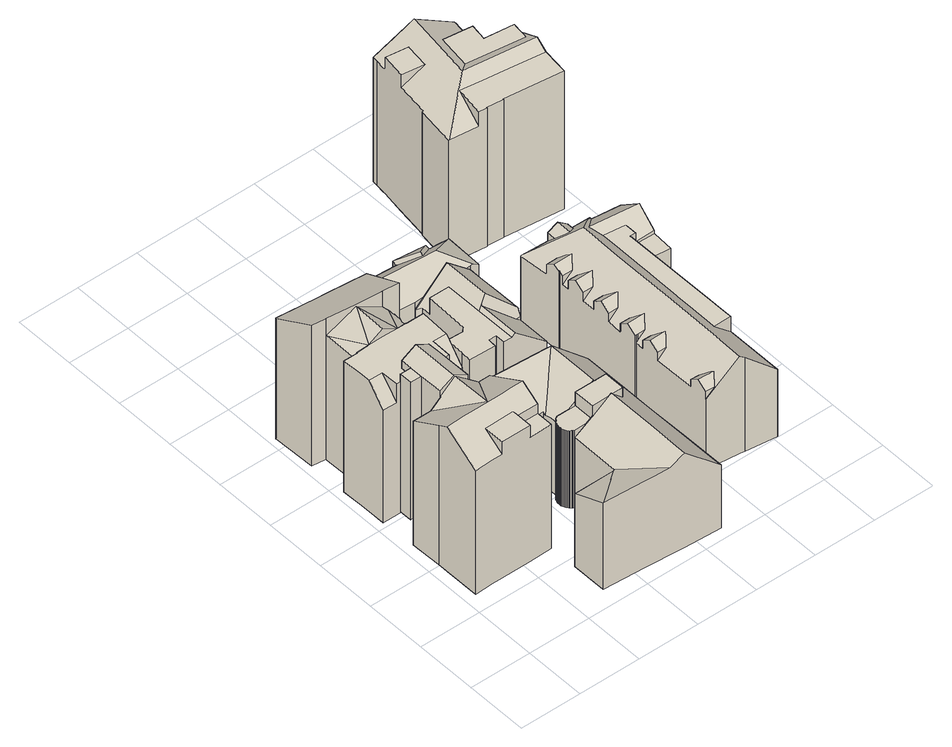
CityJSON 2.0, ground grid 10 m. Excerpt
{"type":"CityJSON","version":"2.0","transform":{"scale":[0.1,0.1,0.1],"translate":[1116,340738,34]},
"CityObjects":{
"building1":{"type":"Building","children":["building1-1","building1-2"]},
"building1-1":{"type":"BuildingPart","attributes":{"measuredHeight":25.2,"roofType":"PULTDACH","HoeheDach":"60","NiedrigsteTraufeDesGebaeudes":"55","Blattnummer":"102081","HoeheGrund":"35"},"parents":["building1"],"geometry":[{"type":"Solid","lod":"2","boundaries":[[[[0,1,2,3,4,5,6,7,8,9,10,11]],[[12,13,14,15,16]],[[17,18,19,20]],[[21,18,17]],[[22,19,18]],[[23,19,22]],[[23,24,25,26,27,19]],[[28,29,30,31,32,33,34,35,36,37,38,39,40,24,23]],[[41,42,43,44,45]],[[46,11,10,47]],[[47,10,9,48]],[[48,9,8,49]],[[49,8,7,50]],[[50,7,6,51]],[[51,6,5,52]],[[53,1,0,54]],[[54,0,11,46]],[[21,55,18]],[[23,56,28]],[[44,57,45]],[[58,59,60,61]],[[61,60,62,63]],[[63,62,64,65]],[[14,66,15]],[[67,26,25,68]],[[69,24,40,70]],[[70,40,39,71]],[[71,39,38,72]],[[72,38,37,73]],[[73,37,36,74]],[[74,36,35,75]],[[75,35,34,76]],[[76,34,33,77]],[[77,33,32,78]],[[78,32,31,79]],[[79,31,30,80]],[[80,30,29,81]],[[82,42,41,83]],[[84,85,86,87,88,55,21,17,20,2,1,53]],[[89,90,91,92,65,64,93,66,14,13,12]],[[51,52,94,67,68,69,70,71,72,73,74,75,76,77,78,79,80,81,95,96,97,98,99,82,83,100,58,61,63,65,92,91,90,89,101,102,103,104,87,86,85,84,53,54,46,47,48,49,50]],[[105,16,15,66,93,64,62,60,59,57,44,43,106,107,108,56,23,109,18,55,88,110,111]],[[102,101,89,12,16,105,111,103]],[[42,82,99,98,106,43]],[[24,69,68,25]],[[109,23,22,18]],[[58,100,83,41,45,57,59]],[[108,107,106,98,97,96]],[[96,95,81,29,28,56,108]],[[111,110,88,87,104,103]],[[19,27,4,3,2,20]],[[27,26,67,94,52,5,4]]]]}]},
"building1-2":{"type":"BuildingPart","attributes":{"measuredHeight":25.88,"roofType":"SATTELDACH","HoeheDach":"62","NiedrigsteTraufeDesGebaeudes":"58","Blattnummer":"102081","HoeheGrund":"36"},"parents":["building1"],"geometry":[{"type":"Solid","lod":"2","boundaries":[[[[112,113,114,115,116,117]],[[118,119,120,121,122,123]],[[112,124,125,113]],[[126,127,128,129,130]],[[131,132,133,134]],[[135,136,132,131]],[[137,138,139,140]],[[122,121,141]],[[142,118,123]],[[143,144,145,146]],[[129,147,141,130]],[[148,149,150,151]],[[152,153,154,155]],[[156,157,142,123,122,141,147,158,159,160,161,162,163,164]],[[136,164,163,162,161,160,159,158,150,149,124,112,117,133,132]],[[165,166,167,168,169,128,127,119,118,142,157,156]],[[168,167,166,165,170,135,131,134,171,172,173,174,175,152,155,176,137,140,177,143,146,178,179,180,148,151,181,182,169]],[[133,117,116,172,171,134]],[[183,138,137,176,155,154]],[[175,174,184,185,153,152]],[[173,172,116,115,186,184,174]],[[115,114,113,125,187,188,189,186]],[[190,187,125,179,178,146,145]],[[125,124,149,148,180,179]],[[147,129,128,169,182,181,151,150,158]],[[120,119,127,126,130,141,121]],[[139,191,144,143,177,140]],[[170,165,156,164,136,135]],[[192,189,188,187,190,145,144,191]],[[184,186,189,192,191,139,138]],[[153,185,184,138,183,154]]]]}]},
"building2":{"type":"Building","children":["building2-1","building2-2","building2-3"]},
"building2-1":{"type":"BuildingPart","attributes":{"measuredHeight":16,"roofType":"FLACHDACH","HoeheDach":"52","NiedrigsteTraufeDesGebaeudes":"52","Blattnummer":"102081","HoeheGrund":"36"},"parents":["building2"],"geometry":[{"type":"Solid","lod":"2","boundaries":[[[[193,194,195,196]],[[197,198,199,200]],[[200,199,194,193]],[[199,198,195,194]],[[198,197,196,195]],[[197,200,193,196]]]]}]},
"building2-2":{"type":"BuildingPart","attributes":{"measuredHeight":16.98,"roofType":"SATTELDACH","HoeheDach":"53","NiedrigsteTraufeDesGebaeudes":"47","Blattnummer":"102081","HoeheGrund":"36"},"parents":["building2"],"geometry":[{"type":"Solid","lod":"2","boundaries":[[[[201,202,203,204]],[[205,206,207,208]],[[208,207,209,210]],[[211,212,213,214]],[[214,213,206,205]],[[215,204,203,216]],[[217,201,204,215]],[[218,219,220,221]],[[222,223,224,225,226,227,228,229,230,231]],[[232,233,234,235,236,237,238,239,240,241,242,243]],[[244,245,246,247,237,236,248,249,250,251,201,217]],[[247,246,245,244,217,215,216,252,253,254,255,256,257,258,218,221,259,260,225,224,223,222,231,211,214,205,208,210,261,262,263,242,241,240,239,238,237]],[[264,265,220,219,266,267,248,236,235,234,233,232,243,268]],[[203,202,269,253,252,216]],[[270,268,243,242,263,262,271]],[[225,260,259,221,220,265,272,226]],[[254,253,269,273,274,255]],[[275,266,219,218,258,257]],[[274,276,275,257,256,255]],[[211,231,230,212]],[[277,271,262,261,210,209]],[[273,269,249,248,267,266,275,276,274]],[[228,227,226,272,265,264,268,270,229]],[[251,250,249,269,202,201]],[[230,229,270,271,277,209,207,206,213,212]]]]}]},
"building2-3":{"type":"BuildingPart","attributes":{"measuredHeight":13.85,"roofType":"FLACHDACH","HoeheDach":"50","NiedrigsteTraufeDesGebaeudes":"50","Blattnummer":"102081","HoeheGrund":"36"},"parents":["building2"],"geometry":[{"type":"Solid","lod":"2","boundaries":[[[[278,279,280,281]],[[279,282,283,280]],[[282,284,285,283]],[[284,286,287,285]],[[286,288,289,287]],[[288,290,291,289]],[[290,292,293,291]],[[292,294,295,293]],[[295,296,297,298,299,300,301,302,303,304,305,306,307,308,309,310,311,281,280,283,285,287,289,291,293]],[[292,290,288,286,284,282,279,278,312,313,314,315,316,317,318,319,320,321,322,323,324,325,326,327,294]],[[294,327,296,295]],[[327,326,297,296]],[[326,325,298,297]],[[325,324,299,298]],[[324,323,300,299]],[[323,322,301,300]],[[322,321,302,301]],[[321,320,303,302]],[[320,319,304,303]],[[319,318,305,304]],[[318,317,306,305]],[[317,316,307,306]],[[316,315,308,307]],[[315,314,309,308]],[[314,313,310,309]],[[313,312,311,310]],[[312,278,281,311]]]]}]},
"building3":{"type":"Building","children":["building3-1","building3-2"]},
"building3-1":{"type":"BuildingPart","attributes":{"measuredHeight":24.04,"roofType":"WALMDACH","HoeheDach":"59","NiedrigsteTraufeDesGebaeudes":"54","Blattnummer":"102081","HoeheGrund":"35"},"parents":["building3"],"geometry":[{"type":"Solid","lod":"2","boundaries":[[[[328,329,330,331,332,333,334,335,336,337,338,339,340]],[[332,341,342,333]],[[343,344,345,346,342]],[[341,347,348,343,342]],[[346,345,349,350,351,352,353,354,355]],[[356,340,339,83]],[[83,339,338,82]],[[82,338,337,357]],[[357,337,336,358]],[[359,335,334]],[[360,331,330,361]],[[361,330,329,362]],[[362,329,328,363]],[[363,328,340,356]],[[348,344,343]],[[364,354,353,365]],[[365,353,352,366]],[[367,350,349,368]],[[368,369,370,371,372,373,360,361,362,363,356,83,82,357,358,374,375,376,377,378,379,364,365,366,380,367]],[[373,372,371,347,341,332,331,360]],[[381,382,355,354,364,379,378,377]],[[345,344,348,347,371,370,369,368,349]],[[351,350,367,380,366,352]],[[376,375,383,384,381,377]],[[336,335,359,383,375,374,358]],[[384,383,359,334,333,342,346,355,382,381]]]]}]},
"building3-2":{"type":"BuildingPart","attributes":{"measuredHeight":23.74,"roofType":"WALMDACH","HoeheDach":"59","NiedrigsteTraufeDesGebaeudes":"55","Blattnummer":"102081","HoeheGrund":"35"},"parents":["building3"],"geometry":[{"type":"Solid","lod":"2","boundaries":[[[[385,386,387,388,389,390,391]],[[389,388,392,393,394,395,396,397,398,399,400,390]],[[396,401,402,403,397]],[[401,404,402]],[[395,404,401,396]],[[387,405,406,392,388]],[[407,386,385,408]],[[408,385,391,409]],[[410,400,399,411]],[[411,399,398,412]],[[413,394,393,414]],[[415,406,405,416]],[[417,407,408,409,418,410,411,412,419,420,421,422,423,413,414,424,415,416]],[[402,404,422,421,420,403]],[[392,406,415,424,414,393]],[[413,423,422,404,395,394]],[[398,397,403,420,419,412]],[[407,417,416,405,387,386]],[[391,390,400,410,418,409]]]]}]},
"building4":{"type":"Building","children":["building4-1","building4-2","building4-3"]},
"building4-1":{"type":"BuildingPart","attributes":{"measuredHeight":17.41,"roofType":"WALMDACH","HoeheDach":"52","NiedrigsteTraufeDesGebaeudes":"46","Blattnummer":"102081","HoeheGrund":"35"},"parents":["building4"],"geometry":[{"type":"Solid","lod":"2","boundaries":[[[[425,426,427,428,429]],[[430,431,432,433,434,435]],[[436,437,438,439,440,435,434]],[[441,442,443,444,445,446]],[[447,448,449,450,451]],[[427,426,452,453,454,432,431]],[[455,456,457,458,459]],[[460,461,462,463,464]],[[465,466,467,468,469,470]],[[471,472,473,474,475,476,477]],[[478,479,480,481,482,483,484,485,486,487,458,457,456,488,489,490,491,492,493,494,495,496,497,498,499,500,501,502,475,474,473,503,504,463,462,461,505,506,507,508,509,510,511,512,513,514,515,516,469,468,517,518,519,520,521,522,523,524,525,526]],[[524,523,522,527,528,529,530,448,447,451,531,532,533,534,535,536,525]],[[537,482,481,480,479,538]],[[539,540,541,542,543,484,483,482,537]],[[475,502,501,544,476]],[[498,497,496,545,546,547]],[[496,495,494,548,549,545]],[[491,490,489,550,551]],[[552,506,505,461,460,464]],[[553,508,507,506,552]],[[489,488,456,455,459,550]],[[554,513,512,511,555]],[[556,515,514,513,554]],[[534,533,557,558,535]],[[467,452,426,425,429,559,560,561,562,563,564,565,566,567,568,569,570,571,529,528,527,522,521,520,519,518,517,468]],[[532,531,451,450,449,557,533]],[[446,445,571,570,569]],[[568,572,439,438,441,446,569]],[[428,427,431,430,435,440,572,568,567,566,565,564,563,562,561,560,559,429]],[[478,538,479]],[[573,540,539,574]],[[575,504,471,477,576]],[[473,472,503]],[[503,472,471,504]],[[500,544,501]],[[498,547,499]],[[493,548,494]],[[491,551,492]],[[508,553,509]],[[510,555,511]],[[515,556,516]],[[535,558,536]],[[453,452,467,466]],[[442,441,438,437]],[[572,440,439]],[[477,476,544,500,499,547,546,545,549,548,493,492,551,550,459,458,487,541,540,573,577,578,579,580,581,582,583,584,585,586,587,576]],[[525,536,558,557,449,448,530,529,571,445,444,588,589,590,591,592,593,594,595,526]],[[596,597,598,599,600,601,470,469,516,556,554,555,510,509,553,552,464,463,504,575]],[[443,442,437,436,434,433,432,454,453,466,465,470,601,600,599,598,597,596,575,576,587,586,585,584,583,582,581,580,579,578,577,573,574,602,603,595,594,593,592,591,590,589,588,444]],[[603,602,574,539,537,538,478,526,595]],[[486,485,484,543,542,541,487]]]]}]},
"building4-2":{"type":"BuildingPart","attributes":{"measuredHeight":12.46,"roofType":"FLACHDACH","HoeheDach":"48","NiedrigsteTraufeDesGebaeudes":"48","Blattnummer":"102081","HoeheGrund":"35"},"parents":["building4"],"geometry":[{"type":"Solid","lod":"2","boundaries":[[[[604,605,606,607]],[[608,609,610,611]],[[611,610,605,604]],[[610,609,606,605]],[[609,608,607,606]],[[608,611,604,607]]]]}]},
"building4-3":{"type":"BuildingPart","attributes":{"measuredHeight":10.62,"roofType":"FLACHDACH","HoeheDach":"46","NiedrigsteTraufeDesGebaeudes":"46","Blattnummer":"102081","HoeheGrund":"36"},"parents":["building4"],"geometry":[{"type":"Solid","lod":"2","boundaries":[[[[612,613,614,615]],[[616,617,618,619]],[[619,618,613,612]],[[618,617,614,613]],[[617,616,615,614]],[[616,619,612,615]]]]}]},
"building5":{"type":"Building","attributes":{"measuredHeight":25.86,"roofType":"SATTELDACH","HoeheDach":"60","NiedrigsteTraufeDesGebaeudes":"56","Blattnummer":"102081","HoeheGrund":"34"},"geometry":[{"type":"Solid","lod":"2","boundaries":[[[[620,621,622,623,624,625,626,627,628,629,630,631,632,633,634,635,636,637]],[[633,632,638,639]],[[640,641,642,643,644,645,646,647,648,649]],[[650,651,652,653,654,625,624]],[[655,656,657,658,659,660,650,624]],[[660,661,662,663,664,665,651,650]],[[666,637,636,667]],[[667,636,635,668]],[[669,629,628,670]],[[670,628,627,671]],[[671,627,626,672]],[[631,638,632]],[[633,639,634]],[[673,644,643,674]],[[674,643,642,675]],[[675,642,641,676]],[[676,641,640,677]],[[678,654,653,679]],[[651,665,652]],[[635,634,639,638,631,630,629,669,680,681,682,668]],[[683,684,673,674,675,676,677,685,686,666,667,668,682,681,680,669,670,671,672,687,678,679,688,689,690,691]],[[686,685,677,640,649,692,620,637,666]],[[645,644,673,684,683,691,656,655]],[[659,658,657,663,662,661,660]],[[663,657,656,691,690,689,664]],[[689,688,679,653,652,665,664]],[[649,648,647,693,692]],[[625,654,678,687,672,626]],[[692,693,647,646,645,655,624,623,622,621,620]]]]}]}
},
"vertices":[
[5,440,264],[27,438,264],[27,437,265],[74,432,265],[115,429,265],[115,430,264],[143,427,264],[146,496,229],[82,502,229],[68,503,229],[3,509,229],[3,508,229],[6,299,214],[9,299,214],[29,299,213],[28,327,247],[6,327,247],[27,435,235],[49,378,247],[74,432,261],[27,437,235],[28,377,234],[73,378,261],[97,378,247],[118,420,236],[117,423,237],[116,426,237],[115,429,238],[113,378,238],[114,380,237],[115,383,237],[117,386,236],[118,389,235],[118,393,235],[119,396,235],[120,400,235],[120,403,234],[120,406,235],[120,410,235],[119,413,235],[119,417,235],[138,296,210],[139,327,245],[139,329,247],[117,329,247],[116,296,210],[3,508,13],[3,509,13],[68,503,13],[82,502,13],[146,496,13],[143,427,13],[115,430,13],[27,438,13],[5,440,13],[28,377,247],[113,378,247],[116,296,247],[100,296,13],[100,296,247],[99,317,247],[99,317,13],[53,317,247],[53,317,13],[53,299,247],[53,299,13],[29,299,247],[116,426,13],[117,423,13],[118,420,13],[119,417,13],[119,413,13],[120,410,13],[120,406,13],[120,403,13],[120,400,13],[119,396,13],[118,393,13],[118,389,13],[117,386,13],[115,383,13],[114,380,13],[139,327,13],[138,296,13],[27,437,13],[27,435,13],[28,377,13],[28,376,13],[28,376,247],[6,299,13],[9,299,13],[29,299,13],[35,299,13],[35,299,247],[115,429,13],[113,378,13],[112,377,13],[119,377,13],[141,377,13],[139,329,13],[116,296,13],[6,327,13],[6,346,13],[5,376,13],[27,376,13],[6,346,247],[141,377,247],[119,377,247],[112,377,247],[73,378,247],[27,376,247],[5,376,247],
[79,177,273],[78,241,273],[77,241,272],[54,241,251],[54,240,251],[37,240,237],[54,118,259],[102,118,259],[102,119,259],[102,146,259],[102,153,259],[54,152,259],[119,241,237],[100,241,254],[102,119,238],[102,118,238],[138,119,238],[138,146,238],[102,146,238],[7,240,16],[7,240,237],[10,240,237],[10,240,16],[8,191,16],[8,191,264],[53,299,16],[53,299,261],[53,317,261],[53,317,16],[102,146,255],[54,118,237],[99,317,16],[99,317,262],[100,296,262],[100,296,16],[138,146,255],[138,241,16],[138,241,237],[138,213,253],[138,213,16],[35,278,16],[35,278,261],[35,299,261],[35,299,16],[8,117,237],[38,118,237],[138,176,274],[120,176,274],[102,175,274],[79,175,274],[54,175,274],[38,175,274],[8,174,274],[8,117,16],[38,118,16],[54,118,16],[102,118,16],[138,119,16],[8,174,16],[37,240,16],[54,240,16],[54,241,16],[53,278,16],[37,278,16],[36,299,16],[77,317,16],[100,277,16],[100,241,16],[119,241,16],[138,176,16],[138,146,16],[36,299,261],[53,278,261],[37,278,261],[54,241,261],[100,241,262],[78,241,275],[77,241,275],[100,277,262],[77,317,275],[77,278,275],
[238,153,24],[238,188,24],[290,188,24],[290,155,24],[290,155,184],[290,188,184],[238,188,184],[238,153,184],
[139,16,172],[205,73,147],[141,73,147],[139,73,147],[137,280,17],[137,280,186],[179,278,186],[179,278,17],[192,277,186],[192,277,17],[138,213,17],[138,213,146],[138,241,163],[138,241,17],[139,73,17],[141,73,17],[139,16,17],[290,155,17],[290,155,167],[290,188,167],[290,188,17],[206,210,17],[206,209,17],[207,201,17],[207,188,17],[207,188,147],[207,201,147],[206,209,147],[206,210,147],[206,214,149],[206,214,17],[329,202,129],[329,147,129],[329,125,129],[330,76,129],[330,5,129],[330,5,17],[330,76,17],[329,125,17],[329,147,17],[329,202,17],[328,269,17],[328,269,129],[207,12,17],[221,11,17],[248,10,17],[270,8,17],[270,8,186],[248,10,172],[221,11,172],[207,12,172],[205,73,17],[207,74,17],[207,75,17],[207,153,17],[225,153,17],[238,153,17],[270,154,17],[269,188,17],[238,188,17],[206,276,17],[262,273,17],[269,272,17],[269,206,187],[269,188,186],[270,154,187],[270,75,187],[269,272,187],[207,74,147],[269,272,186],[262,273,186],[238,188,167],[207,75,147],[207,153,147],[238,153,167],[225,153,159],[206,276,186],
[198,180,160],[201,183,160],[201,183,22],[198,180,22],[202,185,160],[202,185,22],[203,186,160],[203,186,22],[205,187,160],[205,187,22],[207,188,160],[207,188,22],[238,188,160],[238,188,22],[238,153,160],[238,153,22],[207,153,160],[207,153,22],[205,154,22],[204,155,22],[202,156,22],[201,157,22],[200,159,22],[199,160,22],[198,162,22],[197,164,22],[196,166,22],[196,167,22],[196,169,22],[196,171,22],[196,173,22],[196,175,22],[197,177,22],[198,178,22],[198,178,160],[197,177,160],[196,175,160],[196,173,160],[196,171,160],[196,169,160],[196,167,160],[196,166,160],[197,164,160],[198,162,160],[199,160,160],[200,159,160],[201,157,160],[202,156,160],[204,155,160],[205,154,160],
[179,278,237],[180,293,237],[192,292,237],[192,277,237],[206,276,237],[205,341,237],[205,402,237],[173,402,237],[170,332,237],[164,326,237],[139,327,237],[138,296,237],[137,280,237],[211,276,242],[211,344,242],[255,326,204],[262,326,204],[262,331,216],[222,349,253],[262,273,198],[262,326,198],[262,343,216],[263,343,215],[263,352,215],[263,367,215],[262,406,215],[262,426,215],[222,425,253],[137,280,13],[164,326,13],[170,332,13],[173,402,207],[192,277,13],[192,292,13],[180,293,13],[179,278,13],[262,426,13],[262,406,13],[263,367,13],[263,343,13],[262,343,13],[262,331,13],[262,326,13],[262,273,13],[211,276,13],[206,276,13],[173,402,13],[174,418,13],[170,422,13],[168,425,13],[170,425,13],[222,425,13],[263,352,13],[168,425,202],[170,425,204],[174,418,207],[170,422,204],
[168,425,215],[262,426,222],[267,426,222],[230,456,247],[204,458,247],[145,462,247],[143,427,215],[276,485,218],[260,487,218],[247,488,217],[247,490,215],[219,469,236],[195,494,215],[195,493,216],[146,497,215],[146,496,216],[220,476,236],[197,503,215],[196,503,215],[248,498,215],[277,426,215],[277,485,218],[262,426,10],[168,425,10],[143,427,10],[146,496,10],[146,497,10],[195,493,10],[247,488,10],[260,487,10],[277,485,10],[277,426,10],[267,426,10],[145,462,10],[195,494,10],[196,503,10],[197,503,10],[248,498,10],[247,490,10],[276,485,10],
[499,189,131],[503,189,127],[503,189,154],[499,189,154],[475,189,154],[503,241,154],[503,219,154],[503,219,6],[503,241,6],[502,388,6],[502,388,154],[511,388,6],[514,388,6],[514,388,138],[511,388,138],[511,388,154],[542,387,140],[542,387,6],[543,418,6],[545,457,6],[545,457,133],[543,418,165],[462,465,134],[462,466,133],[462,466,144],[462,465,144],[462,455,144],[504,97,126],[504,97,6],[503,189,6],[401,385,144],[410,385,144],[401,385,135],[394,385,129],[394,385,144],[398,237,144],[409,237,144],[398,237,134],[394,237,130],[394,237,144],[446,104,6],[453,103,6],[453,103,174],[446,104,180],[394,110,131],[394,110,6],[394,250,144],[398,250,144],[409,250,144],[420,264,154],[421,265,155],[393,265,155],[393,250,144],[392,426,126],[410,426,144],[419,416,152],[421,412,154],[422,411,155],[421,410,154],[410,396,144],[401,396,135],[399,396,134],[394,396,129],[421,371,154],[422,370,155],[421,368,154],[410,355,144],[394,355,129],[394,334,129],[410,334,144],[420,320,154],[422,318,155],[420,317,154],[409,304,144],[394,304,129],[393,280,129],[409,280,144],[420,266,154],[398,250,134],[394,250,130],[420,223,154],[421,222,155],[420,221,154],[409,207,144],[394,207,130],[394,141,131],[408,140,144],[419,127,154],[420,125,155],[419,124,154],[408,110,144],[394,111,131],[447,158,180],[448,255,180],[448,298,180],[448,351,180],[449,402,180],[449,419,180],[438,430,169],[423,444,155],[391,475,125],[390,475,124],[463,432,167],[477,445,154],[496,462,137],[484,464,135],[452,448,151],[448,445,154],[447,444,155],[445,445,154],[432,456,144],[432,470,129],[392,411,155],[392,426,144],[393,402,148],[394,402,148],[394,396,144],[399,396,144],[401,396,144],[393,280,144],[394,319,155],[394,307,146],[394,304,144],[394,334,144],[394,328,148],[394,370,155],[394,355,144],[394,222,155],[394,207,144],[394,126,155],[394,141,144],[394,111,144],[447,468,155],[432,470,144],[475,220,154],[475,223,154],[475,263,154],[475,266,154],[476,317,154],[476,319,154],[476,368,154],[476,370,154],[476,409,154],[476,412,154],[465,427,165],[477,439,154],[499,462,133],[511,408,154],[394,402,6],[393,402,6],[394,250,6],[393,250,6],[394,396,6],[394,385,6],[394,370,6],[394,355,6],[394,334,6],[394,328,6],[394,319,6],[394,307,6],[394,304,6],[393,280,6],[393,265,6],[499,462,6],[496,462,6],[484,464,6],[462,466,6],[447,468,6],[432,470,6],[391,475,6],[390,475,6],[394,237,6],[394,222,6],[394,207,6],[394,141,6],[394,126,6],[394,111,6],[392,411,6],[392,426,6],
[514,388,11],[542,387,11],[540,352,11],[512,354,11],[512,354,135],[540,352,135],[542,387,135],[514,388,135],
[503,219,18],[503,241,18],[516,242,18],[517,219,18],[517,219,124],[516,242,124],[503,241,124],[503,219,124],
[395,622,222],[438,658,244],[445,664,248],[449,667,250],[466,681,259],[482,795,259],[448,800,239],[422,804,223],[420,804,222],[419,796,222],[417,781,222],[417,777,222],[453,772,244],[448,733,244],[411,738,222],[404,686,222],[403,686,221],[394,623,221],[417,777,244],[411,738,244],[453,616,248],[453,617,248],[480,614,248],[480,615,248],[574,604,248],[579,646,248],[482,659,248],[447,664,248],[446,657,248],[440,617,248],[483,696,250],[491,749,250],[537,743,222],[543,784,222],[543,787,222],[581,666,259],[586,710,235],[580,711,235],[578,694,244],[577,687,248],[576,683,250],[577,687,250],[578,694,250],[580,711,250],[533,716,250],[537,743,250],[394,623,1],[403,686,1],[404,686,1],[419,796,1],[420,804,1],[422,804,1],[448,800,1],[574,604,1],[480,615,1],[480,614,1],[453,617,1],[453,616,1],[543,787,1],[543,784,1],[417,781,1],[417,777,1],[411,738,1],[581,666,1],[579,646,1],[440,617,1],[395,622,1],[482,795,1],[537,743,1],[533,716,1],[580,711,1],[586,710,1],[440,617,222],[446,657,244]
]}
